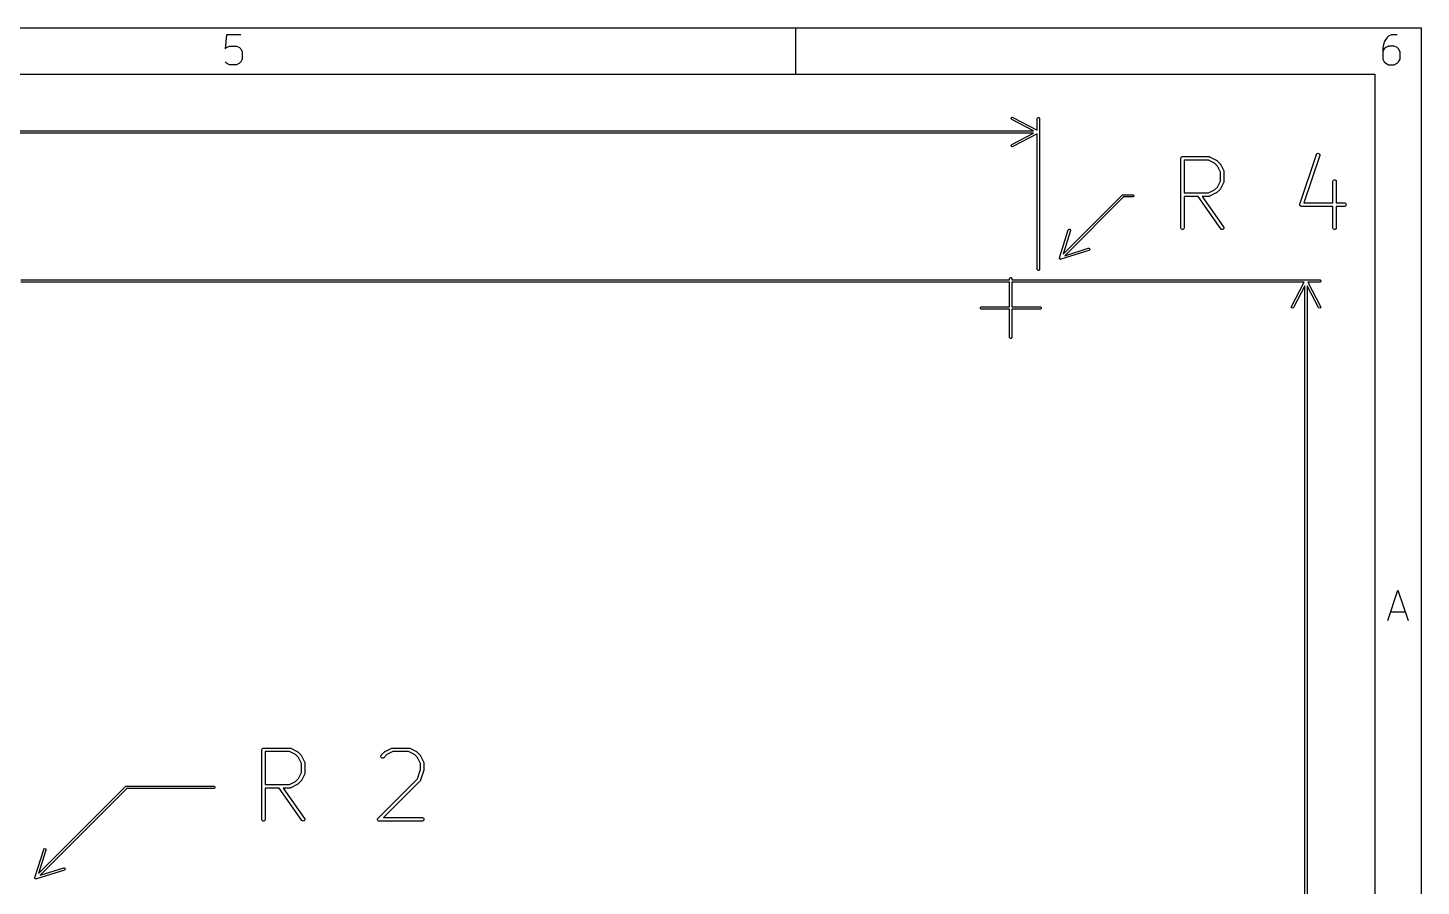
# Model space of a CAD drawing. Header units: inches. Extents: x 0.4 to 11.3, y -7.9 to -0.4.
# Drawn here: x 8.93 to 11.299, y -1.853 to -0.394 of the extents above; entities that cross this region are included whole.
import ezdxf

# ---------------------------------------------------------------- set-up
doc = ezdxf.new("R2010")
doc.units = ezdxf.units.IN
doc.header["$MEASUREMENT"] = 0
doc.layers.add('User.Drawings', color=9, linetype='CONTINUOUS', true_color=0xc2c2c2)

msp = doc.modelspace()

# ---------------------------------------------------------------- linework, layer by layer
at = {"layer": 'BLACK', "linetype": 'CONTINUOUS'}
for p, q in [((0.3937, -0.3937), (11.2993, -0.3937)), ((10.2362, -0.4724), (10.2362, -0.3937)), ((11.2993, -0.3937), (11.2993, -7.8743)), ((9.268, -0.4053), (9.2656, -0.4296)), ((9.2924, -0.4053), (9.268, -0.4053)), ((9.268, -0.4272), (9.2729, -0.4248)), ((9.2729, -0.4248), (9.2851, -0.4248)), ((9.2851, -0.4248), (9.29, -0.4272)), ((11.2365, -0.4174), (11.2341, -0.4272)), ((11.2414, -0.4101), (11.2365, -0.4174)), ((11.2439, -0.4248), (11.239, -0.4272)), ((11.2439, -0.4077), (11.2414, -0.4101)), ((11.2487, -0.4053), (11.2439, -0.4077)), ((11.2536, -0.4248), (11.2439, -0.4248)), ((11.2585, -0.4053), (11.2487, -0.4053)), ((11.2585, -0.4272), (11.2536, -0.4248)), ((9.2656, -0.4296), (9.268, -0.4272)), ((9.29, -0.4272), (9.2924, -0.4296)), ((9.2924, -0.4296), (9.2948, -0.4345)), ((9.2948, -0.4467), (9.2924, -0.4516)), ((9.2948, -0.4345), (9.2948, -0.4467)), ((11.2341, -0.4272), (11.2341, -0.4467)), ((11.2365, -0.4296), (11.2341, -0.4345)), ((11.2341, -0.4467), (11.2365, -0.4516)), ((11.239, -0.4272), (11.2365, -0.4296)), ((11.2609, -0.4296), (11.2585, -0.4272)), ((11.2634, -0.4345), (11.2609, -0.4296)), ((11.2609, -0.4516), (11.2634, -0.4467)), ((11.2634, -0.4467), (11.2634, -0.4345)), ((0.4724, -0.4724), (11.2206, -0.4724)), ((9.268, -0.454), (9.2656, -0.4516)), ((9.2729, -0.4564), (9.268, -0.454)), ((9.2851, -0.4564), (9.2729, -0.4564)), ((9.29, -0.454), (9.2851, -0.4564)), ((9.2924, -0.4516), (9.29, -0.454)), ((11.2206, -0.4724), (11.2206, -7.7956)), ((11.2365, -0.4516), (11.239, -0.454)), ((11.239, -0.454), (11.2439, -0.4564)), ((11.2439, -0.4564), (11.2536, -0.4564)), ((11.2536, -0.4564), (11.2585, -0.454)), ((11.2585, -0.454), (11.2609, -0.4516)), ((11.2429, -1.4013), (11.2599, -1.3501)), ((11.2599, -1.3501), (11.277, -1.4013)), ((11.2477, -1.3867), (11.2721, -1.3867))]:
    msp.add_line(p, q, dxfattribs=at)
at = {"layer": 'User.Drawings', "linetype": 'CONTINUOUS'}
for p, q in [((10.6022, -0.5476), (10.6029, -0.5463)), ((10.6026, -0.549), (10.6022, -0.5476)), ((10.6032, -0.5495), (10.6026, -0.549)), ((10.6029, -0.5463), (10.6043, -0.5458)), ((10.6404, -0.5689), (10.6032, -0.5495)), ((10.6043, -0.5458), (10.605, -0.546)), ((10.605, -0.546), (10.6465, -0.5676)), ((10.6465, -0.5478), (10.6467, -0.547)), ((10.6465, -0.5676), (10.6465, -0.5478)), ((10.6467, -0.547), (10.6477, -0.546)), ((10.6477, -0.546), (10.6492, -0.546)), ((10.6492, -0.546), (10.6503, -0.547)), ((10.6503, -0.547), (10.6504, -0.5478)), ((10.6504, -0.5478), (10.6504, -0.8044)), ((6.1489, -0.5689), (10.6404, -0.5689)), ((10.6404, -0.5728), (6.1489, -0.5728)), ((10.6026, -0.5927), (10.6032, -0.5922)), ((10.6032, -0.5922), (10.6404, -0.5728)), ((10.6465, -0.5741), (10.605, -0.5957)), ((10.6465, -0.8044), (10.6465, -0.5741)), ((10.6022, -0.5941), (10.6026, -0.5927)), ((10.6029, -0.5955), (10.6022, -0.5941)), ((10.6043, -0.5959), (10.6029, -0.5955)), ((10.605, -0.5957), (10.6043, -0.5959)), ((10.8905, -0.615), (10.891, -0.6139)), ((10.8905, -0.6156), (10.8905, -0.615)), ((10.8905, -0.7337), (10.8905, -0.6156)), ((10.891, -0.6139), (10.8918, -0.6131)), ((10.8918, -0.6131), (10.8928, -0.6127)), ((10.8928, -0.6127), (10.8934, -0.6126)), ((10.8934, -0.6126), (10.9384, -0.6126)), ((10.9384, -0.6126), (10.939, -0.6127)), ((10.939, -0.6127), (10.9391, -0.6127)), ((10.9391, -0.6127), (10.9392, -0.6127)), ((10.9392, -0.6127), (10.9397, -0.6129)), ((10.9397, -0.6129), (10.951, -0.6186)), ((11.0931, -0.6934), (11.1212, -0.609)), ((11.1268, -0.6109), (11.1, -0.6914)), ((11.1212, -0.609), (11.1215, -0.6085)), ((11.1215, -0.6085), (11.1222, -0.6076)), ((11.1222, -0.6076), (11.1232, -0.6071)), ((11.1232, -0.6071), (11.1244, -0.607)), ((11.1244, -0.607), (11.1255, -0.6074)), ((11.1255, -0.6074), (11.1263, -0.6082)), ((11.1263, -0.6082), (11.1269, -0.6092)), ((11.1269, -0.6103), (11.1268, -0.6109)), ((11.1269, -0.6092), (11.1269, -0.6103)), ((10.9377, -0.6185), (10.8964, -0.6185)), ((10.8964, -0.6185), (10.8964, -0.6745)), ((10.9479, -0.6236), (10.9377, -0.6185)), ((10.9529, -0.6286), (10.9479, -0.6236)), ((10.951, -0.6186), (10.9512, -0.6187)), ((10.9512, -0.6187), (10.9513, -0.6188)), ((10.9513, -0.6188), (10.9514, -0.6188)), ((10.9514, -0.6188), (10.9515, -0.6189)), ((10.9515, -0.6189), (10.9515, -0.6189)), ((10.9515, -0.6189), (10.9518, -0.6191)), ((10.9518, -0.6191), (10.9574, -0.6248)), ((10.958, -0.6388), (10.9529, -0.6286)), ((10.9574, -0.6248), (10.9576, -0.625)), ((10.9576, -0.625), (10.9576, -0.625)), ((10.9576, -0.625), (10.9577, -0.6251)), ((10.9577, -0.6251), (10.9577, -0.6252)), ((10.9577, -0.6252), (10.9578, -0.6253)), ((10.9578, -0.6253), (10.9579, -0.6255)), ((10.9579, -0.6255), (10.9636, -0.6368)), ((10.958, -0.6543), (10.958, -0.6388)), ((10.9636, -0.6368), (10.9638, -0.6373)), ((10.9638, -0.6373), (10.9638, -0.6374)), ((10.9638, -0.6374), (10.9638, -0.6375)), ((10.9638, -0.6375), (10.9639, -0.6381)), ((10.9639, -0.6381), (10.9639, -0.655)), ((10.9529, -0.6645), (10.958, -0.6543)), ((10.9636, -0.6563), (10.9579, -0.6675)), ((10.9638, -0.6557), (10.9636, -0.6563)), ((10.9639, -0.655), (10.9638, -0.6555)), ((10.9638, -0.6555), (10.9638, -0.6556)), ((10.9638, -0.6556), (10.9638, -0.6557)), ((11.1492, -0.6544), (11.1497, -0.6533)), ((11.1492, -0.655), (11.1492, -0.6544)), ((11.1492, -0.6914), (11.1492, -0.655)), ((11.1497, -0.6533), (11.1505, -0.6525)), ((11.1505, -0.6525), (11.1516, -0.6521)), ((11.1516, -0.6521), (11.1527, -0.6521)), ((11.1527, -0.6521), (11.1538, -0.6525)), ((11.1538, -0.6525), (11.1546, -0.6533)), ((11.1546, -0.6533), (11.155, -0.6544)), ((11.155, -0.6544), (11.1551, -0.655)), ((11.1551, -0.655), (11.1551, -0.6914)), ((10.6905, -0.7784), (10.7909, -0.678)), ((10.7931, -0.6813), (10.6933, -0.7811)), ((10.7909, -0.678), (10.7915, -0.6775)), ((10.7915, -0.6775), (10.7923, -0.6774)), ((10.7923, -0.6774), (10.8092, -0.6774)), ((10.8092, -0.6813), (10.7931, -0.6813)), ((10.8092, -0.6774), (10.8099, -0.6775)), ((10.8099, -0.6812), (10.8092, -0.6813)), ((10.8099, -0.6775), (10.811, -0.6786)), ((10.811, -0.6801), (10.8099, -0.6812)), ((10.811, -0.6786), (10.811, -0.6801)), ((10.8964, -0.6745), (10.9377, -0.6745)), ((10.92, -0.6804), (10.8964, -0.6804)), ((10.8964, -0.6804), (10.8964, -0.7337)), ((10.9585, -0.7354), (10.92, -0.6804)), ((10.9384, -0.6804), (10.9272, -0.6804)), ((10.9272, -0.6804), (10.9633, -0.732)), ((10.9377, -0.6745), (10.9479, -0.6694)), ((10.939, -0.6804), (10.9384, -0.6804)), ((10.9391, -0.6803), (10.939, -0.6804)), ((10.9392, -0.6803), (10.9391, -0.6803)), ((10.9397, -0.6801), (10.9392, -0.6803)), ((10.951, -0.6745), (10.9397, -0.6801)), ((10.9479, -0.6694), (10.9529, -0.6645)), ((10.9512, -0.6743), (10.951, -0.6745)), ((10.9513, -0.6743), (10.9512, -0.6743)), ((10.9514, -0.6742), (10.9513, -0.6743)), ((10.9515, -0.6742), (10.9514, -0.6742)), ((10.9518, -0.6739), (10.9515, -0.6741)), ((10.9515, -0.6741), (10.9515, -0.6742)), ((10.9574, -0.6683), (10.9518, -0.6739)), ((10.9576, -0.6681), (10.9574, -0.6683)), ((10.9577, -0.6679), (10.9576, -0.668)), ((10.9576, -0.668), (10.9576, -0.6681)), ((10.9578, -0.6678), (10.9577, -0.6678)), ((10.9577, -0.6678), (10.9577, -0.6679)), ((10.9579, -0.6675), (10.9578, -0.6678)), ((11.093, -0.6937), (11.0931, -0.6934)), ((11.093, -0.6938), (11.093, -0.6937)), ((11.093, -0.694), (11.093, -0.6938)), ((11.093, -0.6938), (11.093, -0.6938)), ((11.093, -0.6944), (11.093, -0.694)), ((11.093, -0.6949), (11.093, -0.6944)), ((11.093, -0.695), (11.093, -0.6949)), ((11.093, -0.6951), (11.093, -0.695)), ((11.0933, -0.6955), (11.093, -0.6951)), ((11.0934, -0.696), (11.0933, -0.6955)), ((11.0935, -0.696), (11.0934, -0.696)), ((11.0936, -0.6961), (11.0935, -0.696)), ((11.0939, -0.6965), (11.0936, -0.6961)), ((11.0943, -0.6968), (11.0939, -0.6965)), ((11.0944, -0.6968), (11.0943, -0.6968)), ((11.0944, -0.6969), (11.0944, -0.6968)), ((11.0949, -0.697), (11.0944, -0.6969)), ((11.0953, -0.6972), (11.0949, -0.697)), ((11.0955, -0.6972), (11.0953, -0.6972)), ((11.0955, -0.6973), (11.0955, -0.6972)), ((11.0956, -0.6973), (11.0955, -0.6973)), ((11.0959, -0.6973), (11.0956, -0.6973)), ((11.1492, -0.6973), (11.0959, -0.6973)), ((11.1, -0.6914), (11.1492, -0.6914)), ((11.1492, -0.7337), (11.1492, -0.6973)), ((11.1551, -0.6914), (11.169, -0.6914)), ((11.169, -0.6973), (11.1551, -0.6973)), ((11.1551, -0.6973), (11.1551, -0.7337)), ((11.169, -0.6914), (11.1696, -0.6914)), ((11.1696, -0.6972), (11.169, -0.6973)), ((11.1696, -0.6914), (11.1707, -0.6919)), ((11.1707, -0.6968), (11.1696, -0.6972)), ((11.1707, -0.6919), (11.1715, -0.6927)), ((11.1715, -0.696), (11.1707, -0.6968)), ((11.1715, -0.6927), (11.1719, -0.6938)), ((11.1719, -0.6949), (11.1715, -0.696)), ((11.1719, -0.6938), (11.1719, -0.6949)), ((10.8905, -0.7343), (10.8905, -0.7337)), ((10.891, -0.7353), (10.8905, -0.7343)), ((10.8963, -0.7343), (10.8959, -0.7353)), ((10.8964, -0.7337), (10.8963, -0.7343)), ((10.9633, -0.732), (10.9636, -0.7325)), ((10.9636, -0.7325), (10.9639, -0.7336)), ((10.9639, -0.7336), (10.9637, -0.7348)), ((11.1492, -0.7343), (11.1492, -0.7337)), ((11.1497, -0.7353), (11.1492, -0.7343)), ((11.155, -0.7343), (11.1546, -0.7353)), ((11.1551, -0.7337), (11.155, -0.7343)), ((10.6843, -0.7848), (10.6994, -0.7372)), ((10.7031, -0.7383), (10.6905, -0.7784)), ((10.6994, -0.7372), (10.6997, -0.7365)), ((10.6997, -0.7365), (10.7011, -0.7358)), ((10.7011, -0.7358), (10.7025, -0.7362)), ((10.7025, -0.7362), (10.7032, -0.7376)), ((10.7032, -0.7376), (10.7031, -0.7383)), ((10.8918, -0.7362), (10.891, -0.7353)), ((10.8928, -0.7366), (10.8918, -0.7362)), ((10.894, -0.7366), (10.8928, -0.7366)), ((10.8951, -0.7362), (10.894, -0.7366)), ((10.8959, -0.7353), (10.8951, -0.7362)), ((10.9589, -0.7358), (10.9585, -0.7354)), ((10.9598, -0.7365), (10.9589, -0.7358)), ((10.961, -0.7367), (10.9598, -0.7365)), ((10.9621, -0.7364), (10.961, -0.7367)), ((10.963, -0.7357), (10.9621, -0.7364)), ((10.9637, -0.7348), (10.963, -0.7357)), ((11.1505, -0.7362), (11.1497, -0.7353)), ((11.1516, -0.7366), (11.1505, -0.7362)), ((11.1527, -0.7366), (11.1516, -0.7366)), ((11.1538, -0.7362), (11.1527, -0.7366)), ((11.1546, -0.7353), (11.1538, -0.7362)), ((10.7345, -0.7723), (10.6868, -0.7873)), ((10.6933, -0.7811), (10.7333, -0.7685)), ((10.7333, -0.7685), (10.7341, -0.7684)), ((10.7341, -0.7684), (10.7354, -0.7691)), ((10.7352, -0.7719), (10.7345, -0.7723)), ((10.7359, -0.7706), (10.7352, -0.7719)), ((10.7354, -0.7691), (10.7359, -0.7706)), ((10.6467, -0.8051), (10.6465, -0.8044)), ((10.6477, -0.8062), (10.6467, -0.8051)), ((10.6503, -0.8051), (10.6492, -0.8062)), ((10.6504, -0.8044), (10.6503, -0.8051)), ((10.6843, -0.7852), (10.6843, -0.7848)), ((10.6843, -0.7853), (10.6843, -0.7852)), ((10.6843, -0.7856), (10.6843, -0.7853)), ((10.6843, -0.7853), (10.6843, -0.7853)), ((10.6844, -0.7859), (10.6843, -0.7856)), ((10.6844, -0.7862), (10.6844, -0.7859)), ((10.6846, -0.7864), (10.6844, -0.7862)), ((10.6847, -0.7867), (10.6846, -0.7864)), ((10.6849, -0.7868), (10.6847, -0.7867)), ((10.685, -0.7869), (10.6849, -0.7868)), ((10.6852, -0.787), (10.685, -0.7869)), ((10.6855, -0.7873), (10.6852, -0.787)), ((10.6858, -0.7873), (10.6855, -0.7873)), ((10.686, -0.7874), (10.6858, -0.7873)), ((10.6863, -0.7874), (10.686, -0.7874)), ((10.6864, -0.7874), (10.6863, -0.7874)), ((10.6865, -0.7873), (10.6864, -0.7874)), ((10.6868, -0.7873), (10.6865, -0.7873)), ((8.9182, -0.8221), (10.5996, -0.8221)), ((10.5996, -0.826), (8.9182, -0.826)), ((10.5996, -0.8201), (10.5998, -0.8193)), ((10.5996, -0.8221), (10.5996, -0.8201)), ((10.5996, -0.8681), (10.5996, -0.826)), ((10.5998, -0.8193), (10.6008, -0.8183)), ((10.6008, -0.8183), (10.6023, -0.8183)), ((10.6023, -0.8183), (10.6034, -0.8193)), ((10.6034, -0.8193), (10.6035, -0.8201)), ((10.6035, -0.8201), (10.6035, -0.8221)), ((10.6035, -0.8221), (11.1267, -0.8221)), ((11.1004, -0.826), (10.6035, -0.826)), ((10.6035, -0.826), (10.6035, -0.8681)), ((10.6492, -0.8062), (10.6477, -0.8062)), ((11.0788, -0.8675), (11.1004, -0.826)), ((11.1267, -0.826), (11.1069, -0.826)), ((11.1069, -0.826), (11.1284, -0.8675)), ((11.1267, -0.8221), (11.1274, -0.8222)), ((11.1274, -0.8259), (11.1267, -0.826)), ((11.1274, -0.8222), (11.1285, -0.8233)), ((11.1285, -0.8248), (11.1274, -0.8259)), ((11.1285, -0.8233), (11.1285, -0.8248)), ((11.1016, -0.8321), (11.0823, -0.8693)), ((11.1016, -3.3551), (11.1016, -0.8321)), ((11.1249, -0.8693), (11.1056, -0.8321)), ((11.1056, -0.8321), (11.1056, -3.3551)), ((10.5498, -0.8693), (10.5508, -0.8683)), ((10.5498, -0.8708), (10.5498, -0.8693)), ((10.5508, -0.8719), (10.5498, -0.8708)), ((10.5508, -0.8683), (10.5516, -0.8681)), ((10.5516, -0.872), (10.5508, -0.8719)), ((10.5516, -0.8681), (10.5996, -0.8681)), ((10.5996, -0.872), (10.5516, -0.872)), ((10.5996, -0.9201), (10.5996, -0.872)), ((10.6035, -0.8681), (10.6516, -0.8681)), ((10.6516, -0.872), (10.6035, -0.872)), ((10.6035, -0.872), (10.6035, -0.9201)), ((10.6516, -0.8681), (10.6523, -0.8683)), ((10.6523, -0.8719), (10.6516, -0.872)), ((10.6523, -0.8683), (10.6534, -0.8693)), ((10.6534, -0.8708), (10.6523, -0.8719)), ((10.6534, -0.8693), (10.6534, -0.8708)), ((11.0786, -0.8682), (11.0788, -0.8675)), ((11.079, -0.8697), (11.0786, -0.8682)), ((11.0803, -0.8704), (11.079, -0.8697)), ((11.0818, -0.8699), (11.0803, -0.8704)), ((11.0823, -0.8693), (11.0818, -0.8699)), ((11.1254, -0.8699), (11.1249, -0.8693)), ((11.1269, -0.8704), (11.1254, -0.8699)), ((11.1282, -0.8697), (11.1269, -0.8704)), ((11.1287, -0.8682), (11.1282, -0.8697)), ((11.1284, -0.8675), (11.1287, -0.8682)), ((10.5998, -0.9208), (10.5996, -0.9201)), ((10.6008, -0.9219), (10.5998, -0.9208)), ((10.6023, -0.9219), (10.6008, -0.9219)), ((10.6034, -0.9208), (10.6023, -0.9219)), ((10.6035, -0.9201), (10.6034, -0.9208)), ((9.3279, -1.6209), (9.3284, -1.6198)), ((9.3279, -1.6215), (9.3279, -1.6209)), ((9.3279, -1.7396), (9.3279, -1.6215)), ((9.3284, -1.6198), (9.3292, -1.619)), ((9.3292, -1.619), (9.3303, -1.6186)), ((9.3303, -1.6186), (9.3308, -1.6185)), ((9.3308, -1.6185), (9.3758, -1.6185)), ((9.3751, -1.6244), (9.3338, -1.6244)), ((9.3338, -1.6244), (9.3338, -1.6804)), ((9.3853, -1.6295), (9.3751, -1.6244)), ((9.3758, -1.6185), (9.3764, -1.6186)), ((9.3764, -1.6186), (9.3765, -1.6186)), ((9.3765, -1.6186), (9.3766, -1.6186)), ((9.3766, -1.6186), (9.3772, -1.6188)), ((9.3772, -1.6188), (9.3884, -1.6245)), ((9.3903, -1.6345), (9.3853, -1.6295)), ((9.3884, -1.6245), (9.3886, -1.6246)), ((9.3886, -1.6246), (9.3887, -1.6246)), ((9.3887, -1.6246), (9.3888, -1.6247)), ((9.3888, -1.6247), (9.3889, -1.6248)), ((9.3889, -1.6248), (9.3889, -1.6248)), ((9.3889, -1.6248), (9.3892, -1.625)), ((9.3892, -1.625), (9.3948, -1.6306)), ((9.3954, -1.6447), (9.3903, -1.6345)), ((9.3948, -1.6306), (9.395, -1.6309)), ((9.395, -1.6309), (9.395, -1.6309)), ((9.395, -1.6309), (9.3951, -1.631)), ((9.3951, -1.631), (9.3952, -1.6311)), ((9.3952, -1.6311), (9.3952, -1.6312)), ((9.3952, -1.6312), (9.3953, -1.6314)), ((9.3953, -1.6314), (9.401, -1.6427)), ((9.5304, -1.6322), (9.5309, -1.6311)), ((9.5304, -1.6333), (9.5304, -1.6322)), ((9.5309, -1.6344), (9.5304, -1.6333)), ((9.5309, -1.6311), (9.5312, -1.6306)), ((9.5317, -1.6352), (9.5309, -1.6344)), ((9.5312, -1.6306), (9.5368, -1.625)), ((9.5407, -1.6295), (9.5354, -1.6348)), ((9.5368, -1.625), (9.5371, -1.6248)), ((9.5371, -1.6248), (9.5372, -1.6247)), ((9.5371, -1.6248), (9.5371, -1.6248)), ((9.5372, -1.6247), (9.5373, -1.6246)), ((9.5373, -1.6246), (9.5374, -1.6246)), ((9.5374, -1.6246), (9.5376, -1.6245)), ((9.5376, -1.6245), (9.5489, -1.6188)), ((9.5509, -1.6244), (9.5407, -1.6295)), ((9.5489, -1.6188), (9.5494, -1.6186)), ((9.5494, -1.6186), (9.5495, -1.6186)), ((9.5495, -1.6186), (9.5496, -1.6186)), ((9.5496, -1.6186), (9.5502, -1.6185)), ((9.5502, -1.6185), (9.5783, -1.6185)), ((9.5776, -1.6244), (9.5509, -1.6244)), ((9.5878, -1.6295), (9.5776, -1.6244)), ((9.5783, -1.6185), (9.5789, -1.6186)), ((9.5789, -1.6186), (9.579, -1.6186)), ((9.579, -1.6186), (9.5791, -1.6186)), ((9.5791, -1.6186), (9.5796, -1.6188)), ((9.5796, -1.6188), (9.5909, -1.6245)), ((9.5928, -1.6345), (9.5878, -1.6295)), ((9.5909, -1.6245), (9.5911, -1.6246)), ((9.5911, -1.6246), (9.5912, -1.6246)), ((9.5912, -1.6246), (9.5913, -1.6247)), ((9.5913, -1.6247), (9.5914, -1.6248)), ((9.5914, -1.6248), (9.5914, -1.6248)), ((9.5914, -1.6248), (9.5916, -1.625)), ((9.5916, -1.625), (9.5973, -1.6306)), ((9.5979, -1.6447), (9.5928, -1.6345)), ((9.5973, -1.6306), (9.5975, -1.6309)), ((9.5975, -1.6309), (9.5975, -1.6309)), ((9.5975, -1.6309), (9.5976, -1.631)), ((9.5976, -1.631), (9.5976, -1.6311)), ((9.5976, -1.6311), (9.5977, -1.6312)), ((9.5977, -1.6312), (9.5978, -1.6314)), ((9.5978, -1.6314), (9.6034, -1.6427)), ((9.3954, -1.6602), (9.3954, -1.6447)), ((9.401, -1.6427), (9.4012, -1.6432)), ((9.4012, -1.6432), (9.4012, -1.6433)), ((9.4012, -1.6433), (9.4012, -1.6434)), ((9.4012, -1.6434), (9.4013, -1.644)), ((9.4013, -1.644), (9.4013, -1.6608)), ((9.5327, -1.6356), (9.5317, -1.6352)), ((9.5339, -1.6356), (9.5327, -1.6356)), ((9.535, -1.6352), (9.5339, -1.6356)), ((9.5354, -1.6348), (9.535, -1.6352)), ((9.5926, -1.6705), (9.5979, -1.6547)), ((9.5979, -1.6547), (9.5979, -1.6447)), ((9.6036, -1.6562), (9.598, -1.673)), ((9.6034, -1.6427), (9.6037, -1.6432)), ((9.6037, -1.6559), (9.6036, -1.6562)), ((9.6037, -1.6432), (9.6037, -1.6433)), ((9.6037, -1.6433), (9.6037, -1.6434)), ((9.6037, -1.6434), (9.6038, -1.644)), ((9.6038, -1.6552), (9.6037, -1.6555)), ((9.6037, -1.6555), (9.6037, -1.6556)), ((9.6037, -1.6556), (9.6037, -1.6557)), ((9.6037, -1.6557), (9.6037, -1.6558)), ((9.6037, -1.6558), (9.6037, -1.6559)), ((9.6038, -1.644), (9.6038, -1.6552)), ((9.3338, -1.6804), (9.3751, -1.6804)), ((9.3751, -1.6804), (9.3853, -1.6753)), ((9.3884, -1.6804), (9.3772, -1.686)), ((9.3853, -1.6753), (9.3903, -1.6703)), ((9.3886, -1.6802), (9.3884, -1.6804)), ((9.3887, -1.6802), (9.3886, -1.6802)), ((9.3888, -1.6801), (9.3887, -1.6802)), ((9.3889, -1.6801), (9.3888, -1.6801)), ((9.3892, -1.6798), (9.3889, -1.68)), ((9.3889, -1.68), (9.3889, -1.6801)), ((9.3948, -1.6742), (9.3892, -1.6798)), ((9.3903, -1.6703), (9.3954, -1.6602)), ((9.395, -1.674), (9.3948, -1.6742)), ((9.3951, -1.6738), (9.395, -1.6739)), ((9.395, -1.6739), (9.395, -1.674)), ((9.3952, -1.6737), (9.3951, -1.6738)), ((9.3953, -1.6734), (9.3952, -1.6737)), ((9.3952, -1.6737), (9.3952, -1.6737)), ((9.401, -1.6622), (9.3953, -1.6734)), ((9.4012, -1.6616), (9.401, -1.6622)), ((9.4013, -1.6608), (9.4012, -1.6614)), ((9.4012, -1.6614), (9.4012, -1.6615)), ((9.4012, -1.6615), (9.4012, -1.6616)), ((9.5256, -1.7375), (9.5926, -1.6705)), ((9.5973, -1.6742), (9.5348, -1.7366)), ((9.5976, -1.6737), (9.5973, -1.6742)), ((9.5977, -1.6736), (9.5976, -1.6737)), ((9.598, -1.673), (9.5977, -1.6736)), ((9.5977, -1.6736), (9.5977, -1.6736)), ((8.9484, -1.8319), (9.0964, -1.6839)), ((9.0986, -1.6872), (8.9512, -1.8347)), ((9.0964, -1.6839), (9.0971, -1.6834)), ((9.0971, -1.6834), (9.0978, -1.6833)), ((9.0978, -1.6833), (9.2466, -1.6833)), ((9.2466, -1.6872), (9.0986, -1.6872)), ((9.2466, -1.6833), (9.2474, -1.6834)), ((9.2474, -1.6871), (9.2466, -1.6872)), ((9.2474, -1.6834), (9.2484, -1.6845)), ((9.2484, -1.686), (9.2474, -1.6871)), ((9.2484, -1.6845), (9.2484, -1.686)), ((9.3574, -1.6863), (9.3338, -1.6863)), ((9.3338, -1.6863), (9.3338, -1.7396)), ((9.3959, -1.7413), (9.3574, -1.6863)), ((9.3758, -1.6863), (9.3646, -1.6863)), ((9.3646, -1.6863), (9.4007, -1.7379)), ((9.3764, -1.6862), (9.3758, -1.6863)), ((9.3765, -1.6862), (9.3764, -1.6862)), ((9.3766, -1.6862), (9.3765, -1.6862)), ((9.3772, -1.686), (9.3766, -1.6862)), ((9.3279, -1.7402), (9.3279, -1.7396)), ((9.3284, -1.7412), (9.3279, -1.7402)), ((9.3292, -1.742), (9.3284, -1.7412)), ((9.3303, -1.7425), (9.3292, -1.742)), ((9.3314, -1.7425), (9.3303, -1.7425)), ((9.3325, -1.742), (9.3314, -1.7425)), ((9.3333, -1.7412), (9.3325, -1.742)), ((9.3337, -1.7402), (9.3333, -1.7412)), ((9.3338, -1.7396), (9.3337, -1.7402)), ((9.3963, -1.7417), (9.3959, -1.7413)), ((9.3973, -1.7423), (9.3963, -1.7417)), ((9.3984, -1.7425), (9.3973, -1.7423)), ((9.3995, -1.7423), (9.3984, -1.7425)), ((9.4005, -1.7416), (9.3995, -1.7423)), ((9.4011, -1.7407), (9.4005, -1.7416)), ((9.4007, -1.7379), (9.401, -1.7384)), ((9.401, -1.7384), (9.4013, -1.7395)), ((9.4013, -1.7395), (9.4011, -1.7407)), ((9.5248, -1.739), (9.5252, -1.7379)), ((9.5248, -1.7402), (9.5248, -1.739)), ((9.5252, -1.7412), (9.5248, -1.7402)), ((9.5252, -1.7379), (9.5256, -1.7375)), ((9.526, -1.742), (9.5252, -1.7412)), ((9.5271, -1.7425), (9.526, -1.742)), ((9.5277, -1.7425), (9.5271, -1.7425)), ((9.6008, -1.7425), (9.5277, -1.7425)), ((9.5348, -1.7366), (9.6008, -1.7366)), ((9.6008, -1.7366), (9.6014, -1.7367)), ((9.6014, -1.7425), (9.6008, -1.7425)), ((9.6014, -1.7367), (9.6024, -1.7371)), ((9.6024, -1.742), (9.6014, -1.7425)), ((9.6024, -1.7371), (9.6033, -1.7379)), ((9.6033, -1.7412), (9.6024, -1.742)), ((9.6033, -1.7379), (9.6037, -1.739)), ((9.6037, -1.7402), (9.6033, -1.7412)), ((9.6037, -1.739), (9.6037, -1.7402)), ((8.9422, -1.8384), (8.9573, -1.7907)), ((8.961, -1.7919), (8.9484, -1.8319)), ((8.9573, -1.7907), (8.9576, -1.79)), ((8.9576, -1.79), (8.959, -1.7893)), ((8.959, -1.7893), (8.9604, -1.7898)), ((8.9604, -1.7898), (8.9611, -1.7911)), ((8.9611, -1.7911), (8.961, -1.7919)), ((8.9512, -1.8347), (8.9912, -1.8221)), ((8.9912, -1.8221), (8.992, -1.822)), ((8.992, -1.822), (8.9933, -1.8227)), ((8.9937, -1.8241), (8.993, -1.8254)), ((8.9933, -1.8227), (8.9937, -1.8241)), ((8.9421, -1.8388), (8.9422, -1.8387)), ((8.9422, -1.8389), (8.9421, -1.8388)), ((8.9421, -1.8391), (8.9422, -1.8389)), ((8.9423, -1.8394), (8.9421, -1.8391)), ((8.9422, -1.8387), (8.9422, -1.8384)), ((8.9423, -1.8397), (8.9423, -1.8394)), ((8.9425, -1.8399), (8.9423, -1.8397)), ((8.9426, -1.8402), (8.9425, -1.8399)), ((8.9427, -1.8403), (8.9426, -1.8402)), ((8.9428, -1.8405), (8.9427, -1.8403)), ((8.9431, -1.8406), (8.9428, -1.8405)), ((8.9433, -1.8408), (8.9431, -1.8406)), ((8.9436, -1.8408), (8.9433, -1.8408)), ((8.9439, -1.8409), (8.9436, -1.8408)), ((8.9442, -1.8409), (8.9439, -1.8409)), ((8.9443, -1.8409), (8.9442, -1.8409)), ((8.9444, -1.8409), (8.9443, -1.8409)), ((8.9447, -1.8409), (8.9444, -1.8409)), ((8.9924, -1.8258), (8.9447, -1.8409)), ((8.993, -1.8254), (8.9924, -1.8258))]:
    msp.add_line(p, q, dxfattribs=at)

doc.saveas('drawing.dxf')
